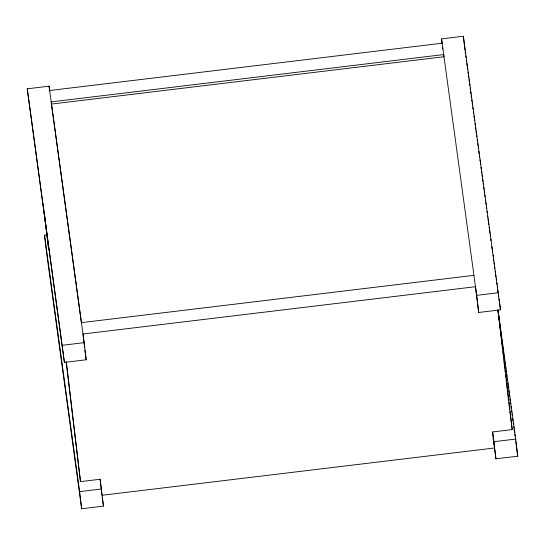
<?xml version="1.0" encoding="UTF-8"?>
<svg xmlns="http://www.w3.org/2000/svg" width="545" height="545" viewBox="0 0 545 545"><rect width="100%" height="100%" fill="white"/><g stroke="black" fill="none" stroke-linecap="round" stroke-linejoin="round"><path stroke-width="0.82" d="M27.25 88.808L49.057 86.185L84.189 342.655L86.205 359.782L64.399 362.405L27.25 88.808L64.399 362.405M442.029 42.953L441.545 38.879L463.352 36.249L500.501 309.846L478.694 312.476L475.472 286.704L82.983 334.003L84.57 347.506M49.629 90.518L442.118 43.212M66.177 362.159L80.476 481.623L100.103 479.259L103.455 506.121L81.648 508.751L46.516 252.274L44.499 235.154L47.013 234.847M81.423 322.64L473.918 275.341M62.382 345.285L84.189 342.655M441.545 38.879L476.677 295.349L498.484 292.726M100.103 479.259L101.99 495.289L494.485 447.99L492.591 431.953L512.218 429.589L498.082 309.662M44.499 235.154L79.631 491.624L101.438 488.994M492.591 431.953L493.927 441.695L515.733 439.066L517.75 456.192L495.943 458.815L494.39 447.459M465.716 55.903L465.948 57.593M466.295 60.127L466.527 61.81M466.758 63.499L467.099 66.034M467.331 67.716L467.562 69.406M467.91 71.933L468.141 73.623M468.373 75.312L468.72 77.84M468.952 79.529L469.184 81.219M469.531 83.746L469.763 85.436M470.11 87.963L470.335 89.653M470.567 91.342L470.914 93.869M471.146 95.559L471.377 97.248M471.725 99.776L471.956 101.465M472.188 103.155L472.535 105.682M472.767 107.372L472.999 109.055M473.346 111.589L473.571 113.278M473.918 115.806L474.15 117.495M474.382 119.185L474.613 120.867M474.961 123.402L475.192 125.084M475.54 127.619L475.771 129.308M476.003 130.991L476.35 133.525M476.582 135.208L476.807 136.897M477.154 139.431L477.386 141.114M477.733 143.648L477.965 145.338M478.197 147.021L478.428 148.71M478.776 151.238L479.123 153.772M479.355 155.461L479.586 157.144M479.927 159.678L480.159 161.368M480.39 163.05L480.622 164.74M480.969 167.267L481.201 168.957M481.548 171.491L481.78 173.174M482.012 174.863L482.243 176.553M482.591 179.08L482.938 181.614M483.163 183.297L483.395 184.987M483.742 187.521L483.974 189.204M484.205 190.893L484.553 193.421M484.784 195.11L485.016 196.799M485.363 199.327L485.595 201.016M485.827 202.706L486.058 204.389M486.399 206.923L486.631 208.612M486.978 211.14L487.21 212.829M487.557 215.357L487.789 217.046M488.02 218.736L488.368 221.263M488.599 222.953L488.831 224.642M489.178 227.17L489.41 228.859M489.635 230.542L489.982 233.076M490.214 234.766L490.445 236.448M490.793 238.983L491.025 240.672M491.835 246.572L492.183 249.106M492.414 250.795L492.646 252.478M492.987 255.012L493.218 256.695M493.45 258.385L493.797 260.919M494.029 262.601L494.26 264.291M494.608 266.825L494.84 268.508M495.187 271.042L495.419 272.725M495.65 274.414L495.991 276.949M496.223 278.631L496.454 280.321M496.802 282.855L497.033 284.538M497.265 286.227L497.612 288.755M497.844 290.444L498.076 292.134M498.423 294.661L498.655 296.351M499.002 298.878L500.501 309.846M498.048 309.982L515.733 439.066M497.871 311.079L498.103 312.769M498.45 315.296L498.682 316.986M498.913 318.675L499.145 320.358M499.493 322.892L499.724 324.582M500.072 327.109L500.296 328.798M500.528 330.488L500.875 333.015M501.107 334.705L501.339 336.388M501.686 338.922L501.918 340.611M502.265 343.139L502.497 344.828M502.728 346.518L502.96 348.201M503.301 350.735L503.648 353.262M503.88 354.952L504.111 356.641M504.343 358.324L504.69 360.858M504.922 362.541L505.154 364.23M505.501 366.765L505.733 368.447M506.08 370.981L506.312 372.671M506.537 374.354L506.768 376.043M507.116 378.571L507.347 380.26M507.695 382.794L507.926 384.477M508.158 386.167L508.505 388.701M508.737 390.383L509.084 392.918M509.316 394.6L509.548 396.29M509.888 398.824L510.12 400.507M510.352 402.196L510.583 403.886M510.931 406.413L511.162 408.103M511.51 410.63L511.741 412.32M511.973 414.009L512.205 415.692M512.552 418.226L512.899 420.754M513.124 422.443L513.356 424.133M513.703 426.66L513.935 428.35M514.167 430.039L514.514 432.567M514.746 434.256L514.977 435.945M515.325 438.473L515.556 440.162M515.788 441.845L517.75 456.192M512.218 429.589L509.861 411.468M493.15 438.248L493.389 440.149M493.702 442.308L494.036 444.74M51.557 104.906L81.45 323.137M84.87 350.04L86.205 359.782M102.228 497.197L103.455 506.121M497.919 310.125L498.219 312.66M498.416 314.349L499.315 321.945M499.513 323.635L500.405 331.237M500.61 332.927L501.502 340.53M501.7 342.219L502.599 349.815M502.797 351.505L503.689 359.107M503.893 360.797L504.786 368.4M504.983 370.089L505.283 372.623M505.481 374.306L505.883 377.685M506.08 379.375L506.38 381.909M506.578 383.598L507.477 391.201M507.674 392.891L508.567 400.493M508.771 402.183L509.664 409.779M463.352 36.249L464.408 45.221M464.599 46.85L464.987 50.113M465.178 51.748L465.369 53.376M476.677 295.349L478.694 312.476M493.927 441.695L495.943 458.815M442.615 47.435L442.812 49.125M49.057 86.185L49.629 91.076M66.34 361.696L80.476 481.623M79.631 491.624L81.648 508.751M44.697 215.718L44.997 218.252M45.296 220.779L45.494 222.469M45.691 224.159L48.682 249.494L44.036 211.951M43.144 204.355L43.341 206.044M43.641 208.578L43.838 210.268M443.678 54.575L51.182 101.881L51.441 104.061L443.93 56.755L443.678 54.575"/></g></svg>
